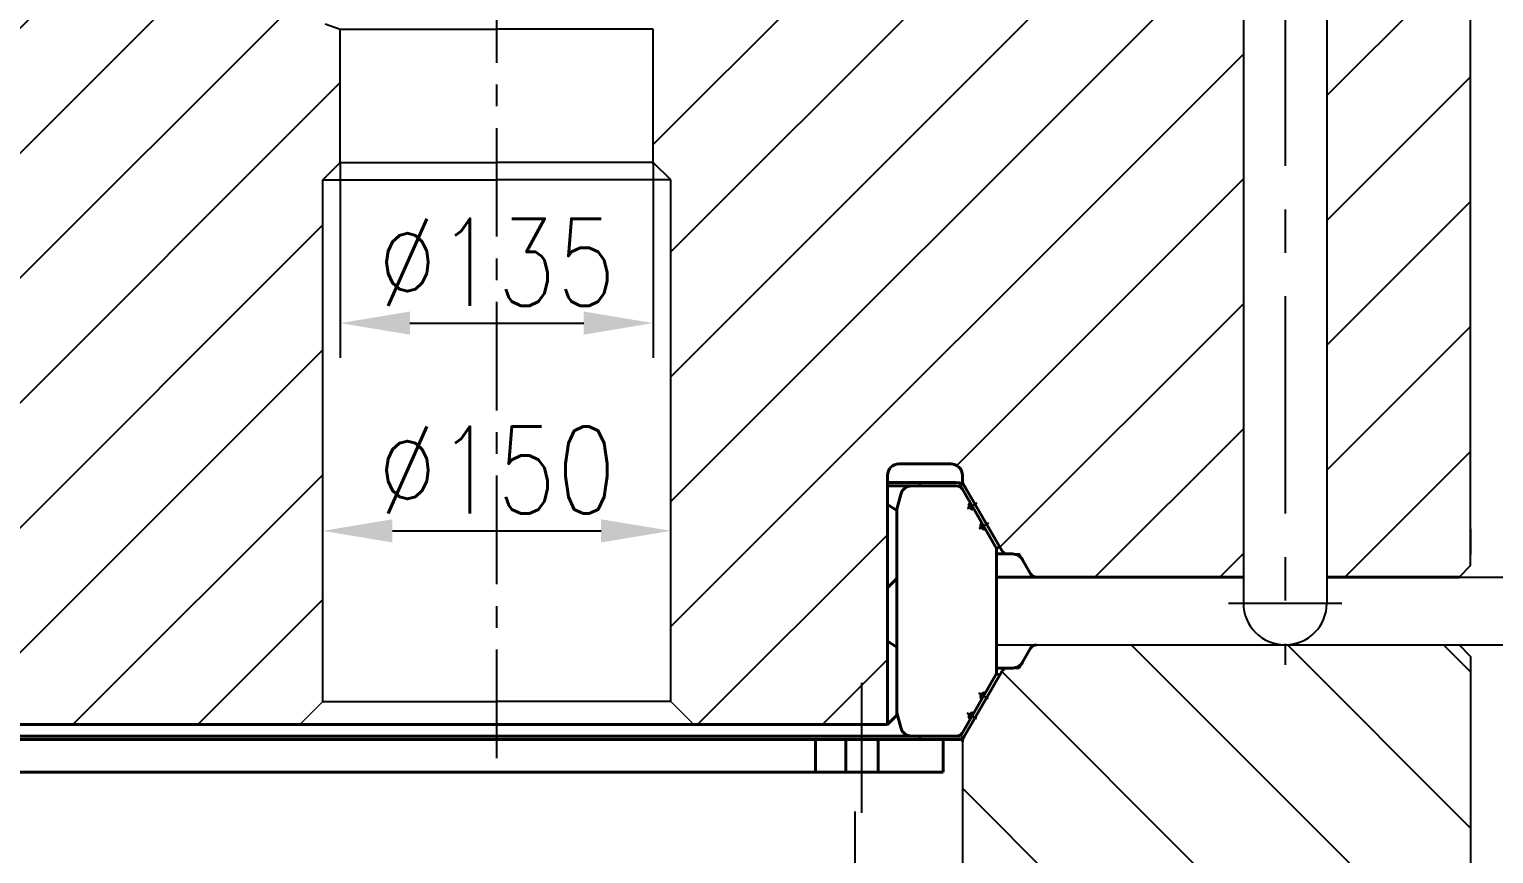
# Model space of a CAD drawing. Header units: inches. Extents: x -375 to 8535, y -150 to 12465.
# Drawn here: x 2639 to 3270, y 10738 to 11094 of the extents above; entities that cross this region are included whole.
import ezdxf

# ---------------------------------------------------------------- set-up
doc = ezdxf.new("R2010")
doc.units = ezdxf.units.IN
doc.header["$LTSCALE"] = 150
doc.linetypes.add('CENTER', pattern=[2, 1.25, -0.25, 0.25, -0.25])
doc.linetypes.add('DASHED', pattern=[0.75, 0.5, -0.25])
for name, color, linetype in [('1轮廓实线层', 7, 'Continuous'), ('3', 5, 'DASHED'), ('3中心线层', 1, 'CENTER'), ('4', 1, 'CENTER'), ('5剖面线层', 2, 'Continuous'), ('7标注层', 4, 'Continuous')]:
    doc.layers.add(name, color=color, linetype=linetype)
doc.layers.add('BLOCK', color=7, linetype='Continuous', lineweight=40)
doc.styles.add('TH_GBDIM', font='romans.shx', dxfattribs={"width": 0.8, "bigfont": 'gbcbig.shx'})
doc.dimstyles.new('TH_GBDIM', dxfattribs={"dimscale": 15, "dimtxt": 3.5, "dimasz": 2.5, "dimexe": 2, "dimexo": 0, "dimgap": 1.5, "dimtad": 1, "dimdec": 0, "dimdsep": 46, "dimtxsty": 'TH_GBDIM', "dimcen": 2.5, "dimclrd": 130, "dimclre": 130, "dimclrt": 3, "dimadec": 0, "dimazin": 0, "dimtfac": 0.714286, "dimtdec": 0, "dimtmove": 0, "dimatfit": 3, "dimfxl": 0, "dimtolj": 1, "dimtzin": 0, "dimlwd": -1, "dimlwe": -1, "dimarcsym": 0})

# ---------------------------------------------------------------- blocks, each defined once
blk = doc.blocks.new('*D30')
at = {"layer": '7标注层', "color": 130}
for p, q in [((3241.81, 10828), (3634.19, 10828)), ((3589.19, 10483), (3589.19, 10753)), ((3415.19, 10408), (3634.19, 10408))]:
    blk.add_line(p, q, dxfattribs=at)
for points in [[(3576.69, 10753), (3601.69, 10753), (3589.19, 10828)], [(3576.69, 10483), (3601.69, 10483), (3589.19, 10408)]]:
    blk.add_solid(points, dxfattribs=at)
at = {"layer": 'DEFPOINTS', "color": 0}
for p in [(3241.81, 10828), (3589.19, 10828), (3415.19, 10408)]:
    blk.add_point(p, dxfattribs=at)
at = {"layer": '7标注层', "color": 3, "insert": (3529.19, 10618), "char_height": 75, "attachment_point": 5, "rotation": 90, "style": 'TH_GBDIM'}
blk.add_mtext('\\A1;420{}{}', dxfattribs=at)
blk = doc.blocks.new('*D37')
at = {"layer": '1轮廓实线层', "color": 130}
for p, q in [((2772.81, 11035.34), (2772.81, 10951.83)), ((2907.81, 11035.34), (2907.81, 10951.83)), ((2802.81, 10966.83), (2877.81, 10966.83))]:
    blk.add_line(p, q, dxfattribs=at)
for points in [[(2802.81, 10971.83), (2802.81, 10961.83), (2772.81, 10966.83)], [(2877.81, 10971.83), (2877.81, 10961.83), (2907.81, 10966.83)]]:
    blk.add_solid(points, dxfattribs=at)
at = {"layer": 'DEFPOINTS', "color": 0}
for p in [(2772.81, 11035.34), (2907.81, 11035.34), (2907.81, 10966.83)]:
    blk.add_point(p, dxfattribs=at)
at = {"layer": '1轮廓实线层', "color": 3, "insert": (2840.31, 10993.08), "char_height": 37.5, "attachment_point": 5, "style": 'TH_GBDIM'}
blk.add_mtext('\\A1;%%c135{}{}', dxfattribs=at)
blk = doc.blocks.new('*D38')
at = {"layer": '1轮廓实线层', "color": 130}
for p, q in [((2765.31, 10877.18), (2765.31, 10892.18)), ((2915.31, 10877.18), (2915.31, 10892.18)), ((2795.31, 10877.18), (2885.31, 10877.18))]:
    blk.add_line(p, q, dxfattribs=at)
for points in [[(2795.31, 10882.18), (2795.31, 10872.18), (2765.31, 10877.18)], [(2885.31, 10882.18), (2885.31, 10872.18), (2915.31, 10877.18)]]:
    blk.add_solid(points, dxfattribs=at)
at = {"layer": 'DEFPOINTS', "color": 0}
for p in [(2765.31, 10877.18), (2915.31, 10877.18), (2915.31, 10877.18)]:
    blk.add_point(p, dxfattribs=at)
at = {"layer": '1轮廓实线层', "color": 3, "insert": (2840.31, 10903.43), "char_height": 37.5, "attachment_point": 5, "style": 'TH_GBDIM'}
blk.add_mtext('\\A1;%%c150{}{}', dxfattribs=at)
blk = doc.blocks.new('*D64')
at = {"layer": '7标注层', "color": 130}
for p, q in [((3255.31, 11213.6), (3634.08, 11213.6)), ((3589.08, 11138.6), (3589.08, 10932.2)), ((3255.31, 10857.2), (3634.08, 10857.2))]:
    blk.add_line(p, q, dxfattribs=at)
for points in [[(3576.58, 11138.6), (3601.58, 11138.6), (3589.08, 11213.6)], [(3576.58, 10932.2), (3601.58, 10932.2), (3589.08, 10857.2)]]:
    blk.add_solid(points, dxfattribs=at)
at = {"layer": 'DEFPOINTS', "color": 0}
for p in [(3255.31, 11213.6), (3255.31, 10857.2), (3589.08, 10857.2)]:
    blk.add_point(p, dxfattribs=at)
at = {"layer": '7标注层', "color": 3, "insert": (3529.08, 11045.98), "char_height": 75, "attachment_point": 5, "rotation": 90, "style": 'TH_GBDIM'}
blk.add_mtext('\\A1;356', dxfattribs=at)
blk = doc.blocks.new('*D65')
at = {"layer": '1轮廓实线层', "color": 130}
for p, q in [((3380.28, 10894.7), (3380.28, 11043.2)), ((3255.31, 10857.2), (3410.28, 10857.2)), ((3380.28, 10828), (3380.28, 10857.2)), ((3255.31, 10828), (3410.28, 10828)), ((3380.28, 10790.5), (3380.28, 10753))]:
    blk.add_line(p, q, dxfattribs=at)
for points in [[(3374.03, 10894.7), (3386.53, 10894.7), (3380.28, 10857.2)], [(3374.03, 10790.5), (3386.53, 10790.5), (3380.28, 10828)]]:
    blk.add_solid(points, dxfattribs=at)
at = {"layer": 'DEFPOINTS', "color": 0}
for p in [(3255.31, 10857.2), (3380.28, 10857.2), (3255.31, 10828)]:
    blk.add_point(p, dxfattribs=at)
at = {"layer": '1轮廓实线层', "color": 3, "insert": (3331.53, 10987.7), "char_height": 52.5, "attachment_point": 5, "rotation": 90, "style": 'TH_GBDIM'}
blk.add_mtext('\\A1;29', dxfattribs=at)
blk = doc.blocks.new('*D70')
at = {"layer": '1轮廓实线层', "color": 130}
for p, q in [((2994.83, 10611.62), (2994.83, 10756.12)), ((3040.31, 10574.12), (2964.83, 10574.12)), ((2994.83, 10557.78), (2994.83, 10574.12)), ((3045.31, 10557.78), (2964.83, 10557.78)), ((2994.83, 10520.28), (2994.83, 10482.78))]:
    blk.add_line(p, q, dxfattribs=at)
for points in [[(2988.58, 10611.62), (3001.08, 10611.62), (2994.83, 10574.12)], [(2988.58, 10520.28), (3001.08, 10520.28), (2994.83, 10557.78)]]:
    blk.add_solid(points, dxfattribs=at)
at = {"layer": 'DEFPOINTS', "color": 0}
for p in [(2994.83, 10574.12), (3040.31, 10574.12), (3045.31, 10557.78)]:
    blk.add_point(p, dxfattribs=at)
at = {"layer": '1轮廓实线层', "color": 3, "insert": (2946.08, 10702.62), "char_height": 52.5, "attachment_point": 5, "rotation": 90, "style": 'TH_GBDIM'}
blk.add_mtext('\\A1;15', dxfattribs=at)
blk = doc.blocks.new('*D82')
at = {"layer": '7标注层', "color": 130}
for p, q in [((2766.67, 11589.87), (588.91, 11589.87)), ((633.91, 5347.94), (633.91, 11514.87)), ((776.18, 5272.94), (588.91, 5272.94))]:
    blk.add_line(p, q, dxfattribs=at)
for points in [[(621.41, 11514.87), (646.41, 11514.87), (633.91, 11589.87)], [(621.41, 5347.94), (646.41, 5347.94), (633.91, 5272.94)]]:
    blk.add_solid(points, dxfattribs=at)
at = {"layer": 'DEFPOINTS', "color": 0}
for p in [(633.91, 11589.87), (2766.67, 11589.87), (776.18, 5272.94)]:
    blk.add_point(p, dxfattribs=at)
at = {"layer": '7标注层', "color": 3, "insert": (573.91, 8429.59), "char_height": 75, "attachment_point": 5, "rotation": 90, "style": 'TH_GBDIM'}
blk.add_mtext('\\A1;~19590', dxfattribs=at)

msp = doc.modelspace()

# ---------------------------------------------------------------- hatches: boundary and pattern name
at = {"layer": '5剖面线层'}
h = msp.add_hatch(dxfattribs=at)
h.set_pattern_fill('ANSI31', color=256, scale=12, style=0)
h.paths.add_polyline_path([(3260.31, 11208.6), (3255.31, 11213.6), (3201.31, 11213.6), (3201.31, 11154.23), (3201.31, 11127.77), (3198.31, 11127.77), (3198.31, 10857.2), (3255.31, 10857.2), (3260.31, 10862.2)])
h.paths.add_polyline_path([(3162.31, 11127.77), (3159.31, 11127.77), (3159.31, 11154.23), (3159.31, 11213.6), (3023.75, 11213.6), (3020.31, 11211.62), (3020.31, 11165.08), (3020.31, 11157.6), (3018.31, 11157.6), (3018.31, 11139.16), (2997.81, 11127.33), (2977.31, 11139.16), (2977.31, 11157.6), (2975.31, 11157.6), (2975.31, 11165.08), (2975.31, 11211.62), (2971.88, 11213.6), (2936.81, 11213.6), (2922.48, 11208.39, -0.000188), (2922.31, 11208.32), (2915.63, 11205.89, 0.315299), (2914.31, 11204.01), (2914.31, 11095.97), (2907.81, 11093.6), (2907.81, 11036.1), (2915.31, 11028.6), (2915.31, 10803.6), (2925.31, 10793.6), (3008.81, 10793.6), (3008.81, 10901.1, -0.414214), (3013.81, 10906.1), (3036.09, 10906.1, -0.414214), (3041.09, 10901.1), (3041.09, 10898.91, 0.131652), (3041.49, 10897.41), (3058.07, 10868.7, 0.267949), (3060.67, 10867.2), (3062.74, 10867.2), (3065.63, 10867.2), (3067.13, 10864.6), (3070.54, 10858.7, 0.267949), (3073.13, 10857.2), (3162.31, 10857.2)])
h.paths.add_polyline_path([(2765.31, 11028.6), (2772.81, 11036.1), (2772.81, 11093.6), (2766.31, 11095.97), (2766.31, 11204.01, 0.348493), (2764.77, 11205.96, -0.005049), (2764.81, 11205.96), (2758.31, 11208.32, -0.000188), (2758.14, 11208.39), (2743.81, 11213.6), (2708.75, 11213.6), (2705.31, 11211.62), (2705.31, 11165.08), (2705.31, 11157.6), (2703.31, 11157.6), (2703.31, 11139.16), (2682.81, 11127.33), (2662.31, 11139.16), (2662.31, 11157.6), (2660.31, 11157.6), (2660.31, 11165.08), (2660.31, 11211.62), (2656.88, 11213.6), (2484.3, 11213.6, 0.046615), (2485.81, 11211.97), (2485.81, 11141.97), (2485.81, 11137.6), (2483.65, 11137.6), (2483.65, 11117.6), (2457.81, 11102.69), (2431.98, 11117.6), (2431.98, 11137.6), (2429.81, 11137.6), (2429.81, 11141.97), (2429.81, 11211.97, 0.046615), (2431.33, 11213.6), (2410.31, 11213.6), (2380.31, 11202.68), (2380.31, 10803.6), (2390.31, 10793.6), (2755.31, 10793.6), (2765.31, 10803.6)])
h.paths.add_polyline_path([(2492.4, 10936.48), (2492.4, 11070.73), (2571.15, 11070.73), (2571.15, 10936.48)], flags=24)
h = msp.add_hatch(dxfattribs=at)
h.set_pattern_fill('ANSI31', color=256, scale=15, angle=90, style=0)
h.paths.add_polyline_path([(1435.31, 10569.9), (1439.54, 10574.12), (1439.54, 10747.12, -0.285072), (1383.85, 10826.85), (1382.81, 10826.25), (1382.81, 10684.25), (1382.81, 10673), (1380.65, 10638), (1330.31, 10608.94), (1279.98, 10638), (1277.81, 10673), (1277.81, 10684.25), (1277.81, 10826.25), (1274.78, 10828), (1225.31, 10828), (1220.31, 10823), (1220.31, 10196), (1324.81, 10091.51, -0.198912), (1345.31, 10042.01), (1345.31, 10010.64), (1414.41, 10000.93, -0.373885), (1421.29, 9993), (1423.29, 9993), (1433.31, 9998.79), (1433.31, 10069), (1435.31, 10071)])
h.paths.add_polyline_path([(1439.54, 10747.12), (1439.54, 10786.3, 0.131652), (1439.13, 10787.8), (1422.56, 10816.5, 0.267949), (1419.96, 10818), (1417.89, 10818), (1415, 10818), (1413.5, 10820.6), (1410.09, 10826.5, 0.267949), (1407.49, 10828), (1385.85, 10828), (1383.85, 10826.85, 0.285072)])
h.paths.add_polyline_path([(3134.31, 10623.84), (3154.31, 10623.84), (3154.31, 10626), (3158.68, 10626), (3229.06, 10626), (3230.31, 10628.17), (3230.31, 10658), (3260.31, 10658), (3260.31, 10823), (3255.31, 10828), (3180.34, 10828, -0.000763), (3180.29, 10828), (3073.13, 10828, 0.267793), (3070.54, 10826.51, 4911.284851), (3070.54, 10826.51, 0.000349), (3070.54, 10826.5), (3067.07, 10820.5), (3065.63, 10818), (3062.74, 10818), (3060.67, 10818, 0.267949), (3058.07, 10816.5), (3041.49, 10787.8, 0.131652), (3041.09, 10786.3), (3041.09, 10574.12), (3045.31, 10569.9), (3045.31, 10557.78), (3221.76, 10510.5), (3225.53, 10520.85, -0.000027), (3225.54, 10520.89), (3230.31, 10534), (3230.31, 10567.84), (3229.06, 10570), (3158.68, 10570), (3154.31, 10570), (3154.31, 10572.17), (3134.31, 10572.17), (3119.4, 10598)])
h.paths.add_polyline_path([(3045.31, 10071), (3047.31, 10069), (3047.31, 9998.79), (3057.34, 9993), (3059.34, 9993, -0.373885), (3066.22, 10000.93), (3135.31, 10010.64), (3135.31, 10042.01, -0.198912), (3155.82, 10091.51), (3230.31, 10166), (3230.31, 10187.84), (3229.06, 10190), (3158.68, 10190), (3154.31, 10190), (3154.31, 10192.17), (3134.31, 10192.17), (3119.4, 10218), (3134.31, 10243.84), (3154.31, 10243.84), (3154.31, 10246), (3158.68, 10246), (3229.06, 10246), (3230.31, 10248.17), (3230.31, 10282), (3225.54, 10295.12, -0.000027), (3225.53, 10295.15), (3221.76, 10305.5), (3045.31, 10352.78)])

# ---------------------------------------------------------------- linework, layer by layer
for p, q in [((3260.31, 10862.2), (3260.31, 11208.6)), ((3260.31, 10878), (3260.31, 10867)), ((3260.31, 10862.2), (3255.31, 10857.2)), ((3055.81, 10828), (3255.31, 10828)), ((3055.81, 10828), (3097.81, 10828)), ((3255.31, 10828), (3260.31, 10823)), ((3260.31, 10823), (3260.31, 10658)), ((2765.31, 10803.6), (2840.31, 10803.6)), ((2915.31, 10803.6), (2840.31, 10803.6)), ((3041.09, 10786.3), (3041.09, 10574.12))]:
    msp.add_line(p, q)
at = {"linetype": 'ByBlock'}
msp.add_line((2766.31, 11095.97), (2772.81, 11093.6), dxfattribs=at)
at = {"layer": '1轮廓实线层'}
for p, q in [((3162.31, 11152.28), (3162.31, 10846)), ((3198.31, 11152.28), (3198.31, 10846)), ((2772.81, 11035.34), (2772.81, 11093.6)), ((2772.81, 11093.6), (2840.31, 11093.6)), ((2907.81, 11093.6), (2840.31, 11093.6)), ((2907.81, 11035.34), (2907.81, 11093.6)), ((2765.31, 11028.6), (2772.81, 11036.1)), ((2772.81, 11036.1), (2840.31, 11036.1)), ((2907.81, 11036.1), (2840.31, 11036.1)), ((2915.31, 11028.6), (2907.81, 11036.1)), ((2765.31, 10803.6), (2765.31, 11028.6)), ((2765.31, 11028.6), (2840.31, 11028.6)), ((2915.31, 11028.6), (2840.31, 11028.6)), ((2915.31, 10803.6), (2915.31, 11028.6))]:
    msp.add_line(p, q, dxfattribs=at)
msp.add_arc((3180.31, 10846), 18, 180, 0, dxfattribs=at)
at = {"layer": '3'}
for q in [(3038.49, 10896.6), (3041.09, 10895.1)]:
    msp.add_line((3040.23, 10896.6), q, dxfattribs=at)
at = {"layer": '3中心线层', "ltscale": 0.25}
msp.add_line((2840.31, 10779.13), (2840.31, 11714.61), dxfattribs=at)
at = {"layer": '3中心线层'}
msp.add_line((3155.91, 10846), (3204.72, 10846), dxfattribs=at)
at = {"layer": '4', "linetype": 'CENTER', "ltscale": 0.5}
msp.add_line((3180.31, 11278.4), (3180.31, 10819.4), dxfattribs=at)
at = {"layer": '5剖面线层', "color": 7, "lineweight": 0}
for p, q in [((2755.31, 10793.6), (2765.31, 10803.6)), ((2925.31, 10793.6), (2915.31, 10803.6))]:
    msp.add_line(p, q, dxfattribs=at)
at = {"layer": 'BLOCK'}
for p, q in [((3036.09, 10906.1), (3013.81, 10906.1)), ((3008.81, 10793.6), (3008.81, 10901.1)), ((3008.81, 10898.1), (3038.49, 10898.1)), ((3008.81, 10896.6), (3038.49, 10896.6)), ((3022.81, 10896.6), (3022.81, 10898.1)), ((3041.09, 10898.91), (3041.09, 10901.1)), ((3058.07, 10868.7), (3041.49, 10897.41)), ((3012.81, 10886.6), (3014.5, 10892.9)), ((3055.81, 10869.6), (3041.09, 10895.1)), ((3008.81, 10888.6), (3012.81, 10885.93)), ((3012.81, 10797.6), (3012.81, 10886.6)), ((3055.81, 10869.6), (3057.11, 10870.35)), ((3055.81, 10869.6), (3055.81, 10815.6)), ((3055.81, 10867.2), (3062.74, 10867.2)), ((3067.07, 10864.7), (3070.54, 10858.7)), ((3012.81, 10856.6), (3008.81, 10852.6)), ((3162.31, 10857.2), (3055.81, 10857.2)), ((3255.31, 10857.2), (3198.31, 10857.2)), ((3008.81, 10829.6), (3012.81, 10826.93)), ((3067.07, 10820.5), (3070.54, 10826.5)), ((3055.81, 10815.6), (3040.23, 10788.6)), ((3058.07, 10816.5), (3041.49, 10787.8)), ((3055.81, 10818), (3062.74, 10818)), ((3055.81, 10815.6), (3057.11, 10814.85)), ((3012.81, 10797.6), (3008.81, 10793.6)), ((3012.81, 10798.6), (3014.5, 10792.31)), ((2840.31, 10793.6), (2240.31, 10793.6)), ((2240.31, 10788.6), (2840.31, 10788.6)), ((3008.81, 10793.6), (2840.31, 10793.6)), ((2840.31, 10788.6), (3012.81, 10788.6)), ((3040.23, 10788.6), (3012.81, 10788.6)), ((3019.33, 10788.6), (3038.49, 10788.6)), ((3022.81, 10788.6), (3022.81, 10787.1)), ((2240.31, 10787.1), (2840.31, 10787.1)), ((2840.31, 10787.1), (3039.36, 10787.1)), ((2977.81, 10773.1), (2977.81, 10787.1)), ((2990.81, 10773.1), (2990.81, 10787.1)), ((3004.81, 10773.1), (3004.81, 10787.1)), ((3032.81, 10773.1), (3032.81, 10787.1)), ((2977.81, 10773.1), (2240.31, 10773.1)), ((3032.81, 10773.1), (2861.79, 10773.1))]:
    msp.add_line(p, q, dxfattribs=at)
at = {"layer": 'BLOCK', "color": 1, "linetype": 'CENTER', "lineweight": -3, "ltscale": 5}
for p, q in [((3047.31, 10889.15), (3043.14, 10886.74)), ((3052.31, 10880.49), (3048.14, 10878.08)), ((3058.07, 10868.7), (3058.93, 10867.2)), ((3062.74, 10867.2), (3065.63, 10867.2)), ((3067.13, 10864.6), (3065.63, 10867.2)), ((3070.54, 10858.7), (3071.4, 10857.2)), ((3070.54, 10826.5), (3071.4, 10828)), ((3067.13, 10820.6), (3065.63, 10818)), ((3058.07, 10816.5), (3058.93, 10818)), ((3062.74, 10818), (3065.63, 10818)), ((2997.81, 10755.54), (2997.81, 10811.55)), ((3052.31, 10804.72), (3048.14, 10807.13)), ((3047.31, 10796.06), (3043.14, 10798.47))]:
    msp.add_line(p, q, dxfattribs=at)
at = {"layer": 'BLOCK'}
for centre, radius, start, end in [((3013.81, 10901.1), 5, 90, 180), ((3036.09, 10901.1), 5, 360, 90), ((3019.33, 10891.6), 5, 90, 165), ((3038.49, 10893.6), 4.5, 30, 90), ((3038.49, 10893.6), 3, 30, 90), ((3044.09, 10898.91), 3, 180, 210), ((3045.48, 10888.1), 1.5, 131.53465, 288.46535), ((3050.48, 10879.44), 1.5, 131.53465, 288.46535), ((3060.67, 10870.2), 3, 210, 270), ((3062.74, 10862.2), 5, 30, 90), ((3073.13, 10860.2), 3, 210, 270), ((3073.13, 10825), 3, 90, 150), ((3062.74, 10823), 5, 270, 330), ((3060.67, 10815), 3, 90, 150), ((3050.48, 10805.76), 1.5, 71.53465, 228.46535), ((3045.48, 10797.1), 1.5, 71.53465, 228.46535), ((3019.33, 10793.6), 5, 195, 270), ((3038.49, 10791.6), 3, 270, 330), ((3039.36, 10790.1), 3, 270, 330), ((3044.09, 10786.3), 3, 150, 180)]:
    msp.add_arc(centre, radius, start, end, dxfattribs=at)

# ---------------------------------------------------------------- dimensions: what is measured, and where the dimension line sits
at = {"layer": '1轮廓实线层'}
for base, p1, p2, text, picture, middle in [((3380.28, 10857.2), (3255.31, 10828), (3255.31, 10857.2), '29', '*D65', (3331.53, 10987.7)), ((2994.83, 10574.12), (3045.31, 10557.78), (3040.31, 10574.12), '15', '*D70', (2946.08, 10702.62))]:
    dim = msp.add_linear_dim(base=base, p1=p1, p2=p2, angle=90, text=text, dimstyle='TH_GBDIM', dxfattribs=at)
    dim.commit()
    dim.dimension.update_dxf_attribs({"geometry": picture, "text_midpoint": middle})
for base, p1, p2, picture, middle in [((2907.81, 10966.83), (2772.81, 11035.34), (2907.81, 11035.34), '*D37', (2840.31, 10966.83)), ((2915.31, 10877.18), (2765.31, 10877.18), (2915.31, 10877.18), '*D38', (2840.31, 10877.18))]:
    dim = msp.add_linear_dim(base=base, p1=p1, p2=p2, text='%%c<>{}{}', dimstyle='TH_GBDIM', override={"dimtxt": 2.5, "dimasz": 2, "dimexe": 1, "dimgap": 0.5}, dxfattribs=at)
    dim.commit()
    dim.dimension.update_dxf_attribs({"geometry": picture, "text_midpoint": middle, "dimtype": 160})
at = {"layer": '7标注层'}
for base, p1, p2, text, override, picture, middle in [((633.91, 11589.87), (776.18, 5272.94), (2766.67, 11589.87), '~19590', {"dimtxt": 5, "dimasz": 5, "dimexe": 3, "dimdec": 1}, '*D82', (633.91, 8429.59)), ((3589.08, 10857.2), (3255.31, 11213.6), (3255.31, 10857.2), '356', {"dimtxt": 5, "dimasz": 5, "dimexe": 3, "dimdec": 1}, '*D64', (3589.08, 11045.98)), ((3589.19, 10828), (3415.19, 10408), (3241.81, 10828), '<>{}{}', {"dimtxt": 5, "dimasz": 5, "dimexe": 3, "dimgap": 1.5, "dimtad": 1, "dimjust": 0, "dimdec": 1, "dimlfac": 1, "dimse1": 0, "dimse2": 0, "dimsd1": 0, "dimsd2": 0}, '*D30', (3589.19, 10618))]:
    dim = msp.add_linear_dim(base=base, p1=p1, p2=p2, angle=90, text=text, dimstyle='TH_GBDIM', override=override, dxfattribs=at)
    dim.commit()
    dim.dimension.update_dxf_attribs({"geometry": picture, "text_midpoint": middle, "dimtype": 160})

doc.saveas('drawing.dxf')
